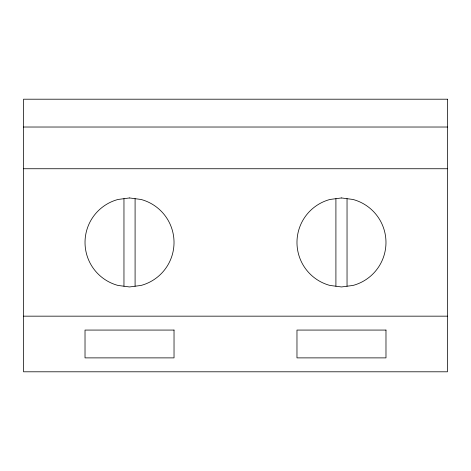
<?xml version="1.0" encoding="UTF-8"?>
<svg xmlns="http://www.w3.org/2000/svg" width="471" height="471" viewBox="0 0 471 471"><rect width="100%" height="100%" fill="white"/><g stroke="black" fill="none" stroke-linecap="round" stroke-linejoin="round"><path stroke-width="0.71" d="M23.55 127.023L447.45 127.023M23.55 168.742L447.45 168.742M23.55 316.165L447.45 316.165M347.039 198.68L347.039 286.227M335.911 198.68L335.911 286.227M135.089 198.68L135.089 286.227M123.961 198.68L123.961 286.227M129.525 197.95L118.009 199.469A44.504 44.504 0 0 0 118.009 285.444L129.525 286.957L141.041 285.444A44.504 44.504 0 0 0 141.041 199.469L129.525 197.95M341.475 197.95L329.959 199.469A44.504 44.504 0 0 0 329.959 285.444L341.475 286.957L352.991 285.444A44.504 44.504 0 0 0 352.991 199.469L341.475 197.95M447.45 99.204L23.55 99.204L23.55 371.796L447.45 371.796L447.45 99.204M174.029 330.071L85.021 330.071L85.021 357.883L174.029 357.883L174.029 330.071M385.979 330.071L296.971 330.071L296.971 357.883L385.979 357.883L385.979 330.071"/></g></svg>
